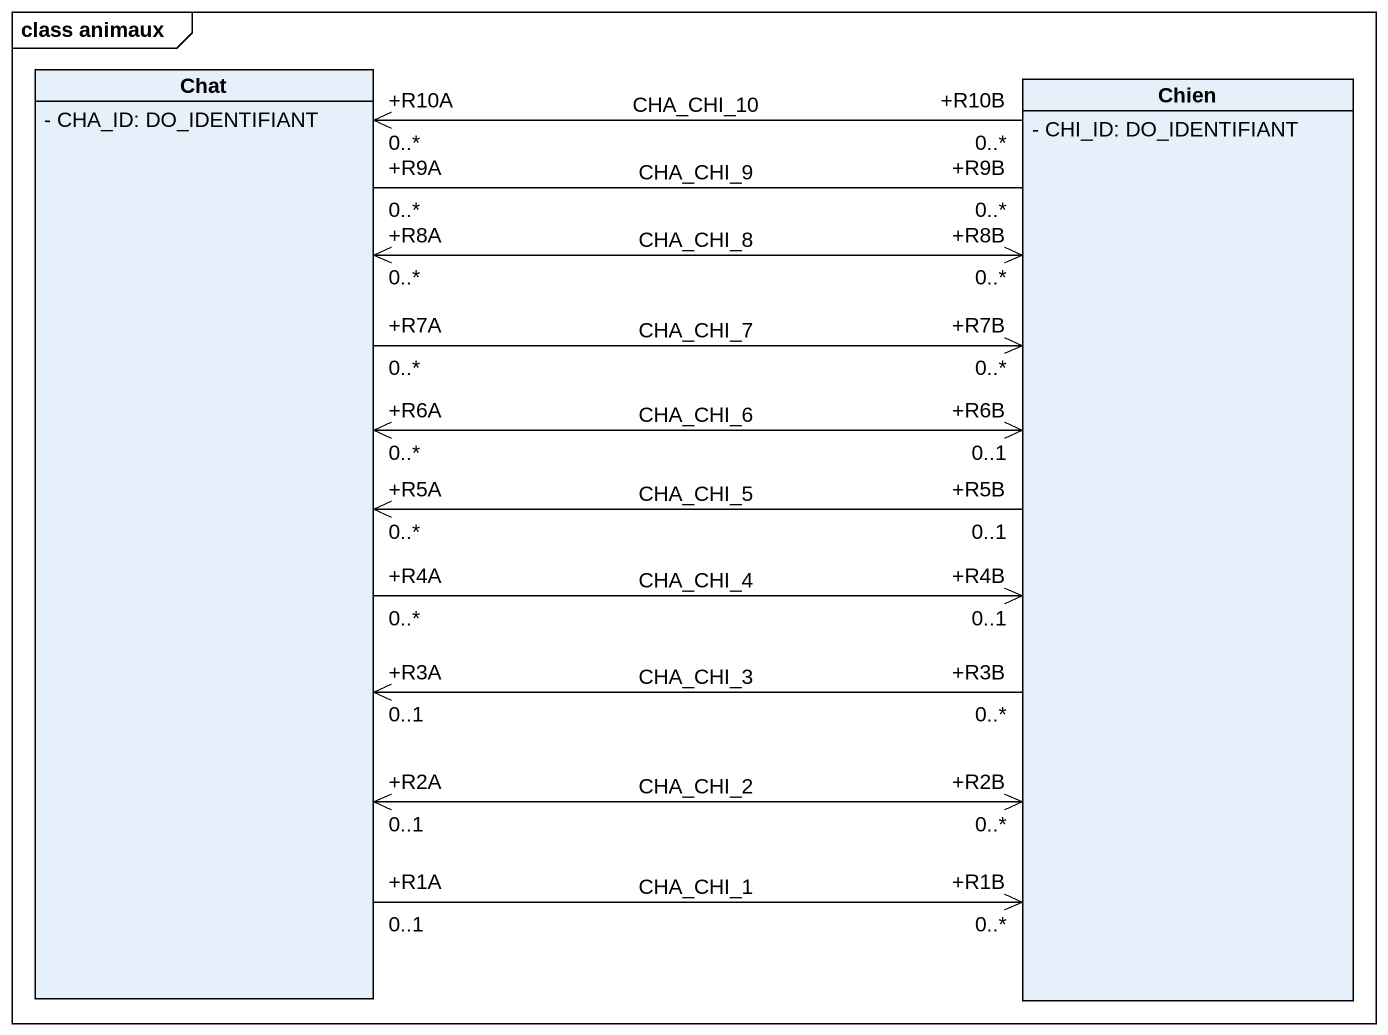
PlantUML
@startuml
mainframe class animaux
hide circle
hide empty members
skinparam classAttributeIconSize 0
class Chat {
  - CHA_ID: DO_IDENTIFIANT
}
class Chien {
  - CHI_ID: DO_IDENTIFIANT
}
Chat "+R3A\n0..1" <-right- "+R3B\n0..*" Chien : CHA_CHI_3
Chat "+R2A\n0..1" <-right-> "+R2B\n0..*" Chien : CHA_CHI_2
Chat "+R1A\n0..1" -right-> "+R1B\n0..*" Chien : CHA_CHI_1
Chat "+R10A\n0..*" <-right- "+R10B\n0..*" Chien : CHA_CHI_10
Chat "+R9A\n0..*" -right- "+R9B\n0..*" Chien : CHA_CHI_9
Chat "+R8A\n0..*" <-right-> "+R8B\n0..*" Chien : CHA_CHI_8
Chat "+R7A\n0..*" -right-> "+R7B\n0..*" Chien : CHA_CHI_7
Chat "+R6A\n0..*" <-right-> "+R6B\n0..1" Chien : CHA_CHI_6
Chat "+R5A\n0..*" <-right- "+R5B\n0..1" Chien : CHA_CHI_5
Chat "+R4A\n0..*" -right-> "+R4B\n0..1" Chien : CHA_CHI_4
@enduml
